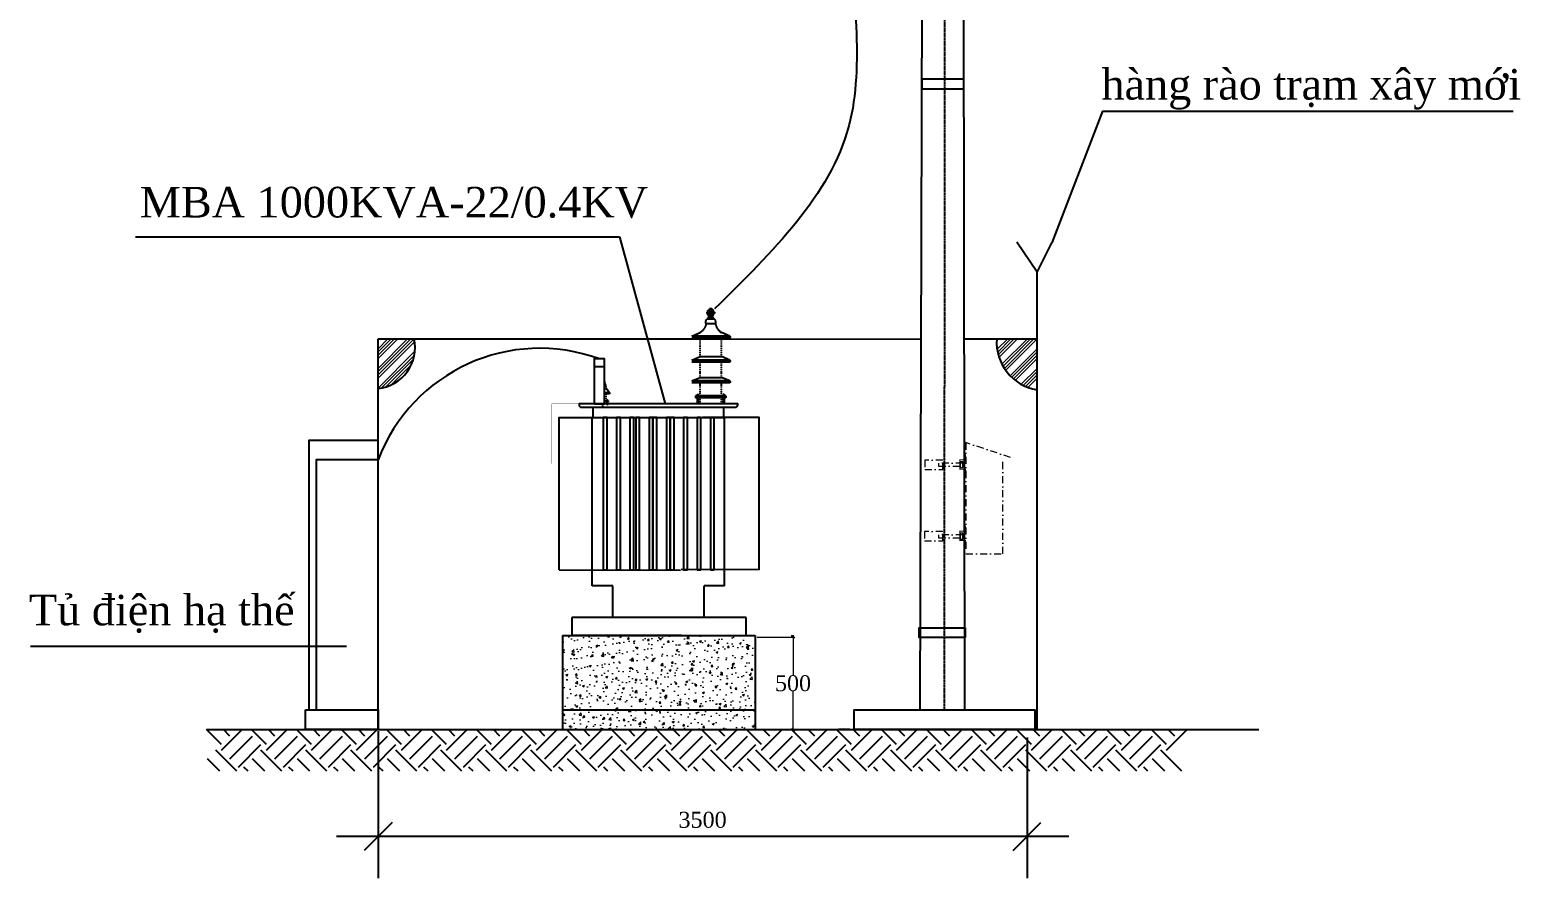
# Model space of a CAD drawing. Header units: inches. Extents: x -246336 to 136055, y -106871 to 69513.
# Drawn here: x -203921 to -195882, y 7486 to 12061 of the extents above; entities that cross this region are included whole.
import ezdxf

# ---------------------------------------------------------------- set-up
doc = ezdxf.new("R2010")
doc.units = ezdxf.units.IN
doc.header["$MEASUREMENT"] = 0
doc.linetypes.add('DASHDOT', pattern=[25.4, 12.7, -6.35, 0, -6.35])
doc.linetypes.add('DASHDOTX2', pattern=[2, 1, -0.5, 0, -0.5])
doc.layers.add('XA-TT1', color=7, linetype='Continuous')
doc.layers.add('XA-TT2', color=7, linetype='Continuous')
doc.styles.get("Standard").update_dxf_attribs({"font": 'VNTIME_0.TTF', "height": 86})
doc.styles.add('VIET25', font='VNTIME_0.TTF', dxfattribs={"height": 2.5})
doc.dimstyles.get("Standard").update_dxf_attribs({"dimtxt": 0.18, "dimasz": 15, "dimexe": 10, "dimexo": 10, "dimgap": 0.09, "dimtad": 0, "dimtih": 1, "dimtoh": 1, "dimdec": 0, "dimzin": 0, "dimdsep": 32, "dimtxsty": 'Standard', "dimblk": 'OBLIQUE', "dimcen": 15, "dimdle": 10, "dimclrd": 3, "dimclre": 3, "dimclrt": 3, "dimadec": 0, "dimazin": 0, "dimtfac": 1, "dimtdec": 0, "dimtofl": 0, "dimtmove": 0, "dimatfit": 3, "dimldrblk": 'OPEN30', "dimfxl": 1, "dimtolj": 1, "dimtzin": 0, "dimlwd": 0, "dimlwe": 0, "dimarcsym": 0})
doc.dimstyles.new('TAM', dxfattribs={"dimscale": 75, "dimtxt": 2, "dimasz": 2, "dimexe": 3, "dimexo": 2, "dimgap": 1, "dimtad": 0, "dimtoh": 1, "dimdec": 0, "dimdsep": 46, "dimtxsty": 'Standard', "dimblk1": 'OBLIQUE', "dimblk2": 'OBLIQUE', "dimsah": 1, "dimcen": -1, "dimdle": 3, "dimclrd": 251, "dimclre": 251, "dimadec": 0, "dimazin": 0, "dimtfac": 1, "dimtdec": 0, "dimtmove": 0, "dimatfit": 3, "dimldrblk": 'OBLIQUE', "dimfxl": 1, "dimtvp": 1, "dimtolj": 1, "dimtzin": 0, "dimarcsym": 0})

# ---------------------------------------------------------------- blocks, each defined once
blk = doc.blocks.new('_OBLIQUE')
at = {"color": 0, "linetype": 'ByBlock'}
blk.add_line((-0.5, -0.5), (0.5, 0.5), dxfattribs=at)
blk = doc.blocks.new('*D54')
at = {"color": 251, "lineweight": -2}
for p, q in [((-202042.1, 8279.6), (-202042.1, 7485.9)), ((-198542.2, 8244.5), (-198542.2, 7485.9)), ((-198317.2, 7710.9), (-202267.1, 7710.9))]:
    blk.add_line(p, q, dxfattribs=at)
at = {"layer": 'Defpoints', "color": 0}
for p in [(-202042.1, 8429.6), (-198542.2, 8394.5), (-202042.1, 7710.9)]:
    blk.add_point(p, dxfattribs=at)
at = {"color": 251, "lineweight": -2, "xscale": 150, "yscale": 150, "zscale": 150, "rotation": 180}
blk.add_blockref('_OBLIQUE', (-202042.1, 7710.9), dxfattribs=at)
at = {"color": 251, "lineweight": -2, "xscale": 150, "yscale": 150, "zscale": 150}
blk.add_blockref('_OBLIQUE', (-198542.2, 7710.9), dxfattribs=at)
at = {"color": 0, "insert": (-200292.2, 7800.2), "char_height": 86, "attachment_point": 5}
blk.add_mtext('\\A1;3500', dxfattribs=at)
blk = doc.blocks.new('*D66')
at = {"color": 3, "lineweight": 0}
for p, q in [((-199998, 8786.5), (-199794.4, 8786.5)), ((-199804.4, 8796.5), (-199804.4, 8581.5)), ((-199804.4, 8277), (-199804.4, 8491.9)), ((-199998, 8287), (-199794.4, 8287))]:
    blk.add_line(p, q, dxfattribs=at)
at = {"layer": 'Defpoints', "color": 0}
for p in [(-200008, 8786.5), (-200008, 8287), (-199804.4, 8287)]:
    blk.add_point(p, dxfattribs=at)
at = {"color": 3, "lineweight": 0, "xscale": 15, "yscale": 15, "zscale": 15}
for p, rotation in [((-199804.4, 8786.5), 90), ((-199804.4, 8287), 270)]:
    blk.add_blockref('_OBLIQUE', p, dxfattribs=dict(at, rotation=rotation))
at = {"color": 3, "insert": (-199804.4, 8536.7), "char_height": 86, "attachment_point": 5}
blk.add_mtext('\\A1;500', dxfattribs=at)
blk = doc.blocks.new('_Open30')
at = {"color": 0, "linetype": 'ByBlock', "lineweight": -2}
for p, q in [((-1, 0.27), (0, 0)), ((0, 0), (-1, -0.27)), ((0, 0), (-1, 0))]:
    blk.add_line(p, q, dxfattribs=at)

msp = doc.modelspace()

# ---------------------------------------------------------------- hatches: boundary and pattern name
at = {"lineweight": 0}
h = msp.add_hatch(dxfattribs=at)
h.set_pattern_fill('ANSI34', color=8, scale=100, style=0)
h.set_pattern_definition([(45, (-166792.29, -23139.504), (-53.03301, 53.03301), []), (45, (-166774.61, -23139.504), (-53.03301, 53.03301), []), (45, (-166756.934, -23139.504), (-53.03301, 53.03301), []), (45, (-166739.256, -23139.504), (-53.03301, 53.03301), [])])
h.paths.add_polyline_path([(-202042.127, 10125.784, 0.44307447), (-201847.619, 10394.644), (-202042.127, 10394.644)])
h = msp.add_hatch(dxfattribs=at)
h.set_pattern_fill('ANSI34', color=8, scale=100, style=0)
h.set_pattern_definition([(45, (-166737.96, -23139.326), (-53.03301, 53.03301), []), (45, (-166720.28, -23139.326), (-53.03301, 53.03301), []), (45, (-166702.6, -23139.326), (-53.03301, 53.03301), []), (45, (-166684.926, -23139.326), (-53.03301, 53.03301), [])])
h.paths.add_polyline_path([(-198487.796, 10394.822), (-198705.608, 10394.822, 0.38575135), (-198487.796, 10118.752)])
at = {"lineweight": 5}
h = msp.add_hatch(dxfattribs=at)
h.set_pattern_fill('AR-CONC', color=8, scale=15, style=0)
h.set_pattern_definition([(50, (-175704.15, -22270.945), (107.58903, -9.41282), [11.25, -123.75]), (355, (-175704.15, -22270.94), (-20.8127, 112.82882), [9, -99]), (100.4514, (-175695.18, -22271.73), (86.7764, 103.41593), [9.56103, -105.17132]), (46.1842, (-175704.15, -22240.94), (160.08616, -24.82785), [16.875, -185.625]), (96.6356, (-175690.8, -22243.01), (140.1994, 146.1177), [14.34154, -157.75695]), (351.1842, (-175704.15, -22240.94), (140.1993, 146.1178), [13.5, -148.5]), (21, (-175689.15, -22248.445), (89.53606, -60.39283), [11.25, -123.75]), (326, (-175689.15, -22248.44), (36.4973, 108.7725), [9, -99]), (71.4514, (-175681.69, -22253.48), (126.0334, 48.37957), [9.56103, -105.17132]), (37.5, (-175704.147, -22270.945), (1.82398, 49.934078), [0, -97.8, 0, -100.5, 0, -99.375]), (7.5, (-175704.147, -22270.945), (39.46043, 59.16176), [0, -57.3, 0, -95.55, 0, -37.875]), (327.5, (-175737.597, -22270.945), (80.073365, -3.38323), [0, -37.5, 0, -117, 0, -155.25]), (317.5, (-175752.6, -22270.945), (87.47793, 15.01575), [0, -48.75, 0, -77.7, 0, -110.25])])
h.paths.add_polyline_path([(-200007.957, 8286.965), (-200007.957, 8794.47), (-201047.308, 8794.47), (-201047.308, 8286.965)])

# ---------------------------------------------------------------- linework, layer by layer
at = {"color": 8}
msp.add_line((-198135.521, 11622.788), (-198409.338, 10912.985), dxfattribs=at)
at = {"color": 3}
for p, q in [((-198487.796, 10754.024), (-198596.613, 10915.944)), ((-198487.796, 10754.024), (-198409.338, 10912.985)), ((-198487.796, 8286.965), (-198487.796, 10754.024)), ((-202042.127, 10394.47), (-200177.041, 10394.47)), ((-202042.127, 8286.965), (-202042.127, 10394.47)), ((-200177.041, 10394.47), (-199112.461, 10392.914)), ((-198882.062, 10394.47), (-198487.176, 10394.47)), ((-202886.917, 8206.127), (-202967.755, 8286.965)), ((-202841.414, 8251.629), (-202876.75, 8286.965)), ((-202644.238, 8206.127), (-202725.076, 8286.965)), ((-202598.735, 8251.629), (-202634.071, 8286.965)), ((-202401.559, 8206.127), (-202482.396, 8286.965)), ((-202356.056, 8251.629), (-202391.392, 8286.965)), ((-202158.88, 8206.127), (-202239.717, 8286.965)), ((-202113.377, 8251.629), (-202148.713, 8286.965)), ((-201916.201, 8206.127), (-201997.038, 8286.965)), ((-201916.201, 8206.127), (-201997.038, 8286.965)), ((-201870.698, 8251.629), (-201906.034, 8286.965)), ((-201673.522, 8206.127), (-201754.359, 8286.965)), ((-201628.019, 8251.629), (-201663.355, 8286.965)), ((-201430.843, 8206.127), (-201511.68, 8286.965)), ((-201385.34, 8251.629), (-201420.676, 8286.965)), ((-201188.163, 8206.127), (-201269.001, 8286.965)), ((-201142.661, 8251.629), (-201177.997, 8286.965)), ((-200945.484, 8206.127), (-201026.322, 8286.965)), ((-200899.982, 8251.629), (-200935.318, 8286.965)), ((-200702.805, 8206.127), (-200783.643, 8286.965)), ((-200657.303, 8251.629), (-200692.639, 8286.965)), ((-200414.624, 8251.629), (-200449.959, 8286.965)), ((-200217.447, 8206.127), (-200298.285, 8286.965)), ((-200217.447, 8206.127), (-200298.285, 8286.965)), ((-200171.945, 8251.629), (-200207.28, 8286.965)), ((-200171.945, 8251.629), (-200207.28, 8286.965)), ((-199974.768, 8206.127), (-200055.606, 8286.965)), ((-199929.266, 8251.629), (-199964.601, 8286.965)), ((-199732.089, 8206.127), (-199812.927, 8286.965)), ((-199686.587, 8251.629), (-199721.922, 8286.965)), ((-199489.41, 8206.127), (-199570.248, 8286.965)), ((-199443.908, 8251.629), (-199479.243, 8286.965)), ((-199246.731, 8206.127), (-199327.569, 8286.965)), ((-199201.229, 8251.629), (-199236.564, 8286.965)), ((-199004.052, 8206.127), (-199084.89, 8286.965)), ((-198958.55, 8251.629), (-198993.885, 8286.965)), ((-198715.871, 8251.629), (-198751.206, 8286.965)), ((-198518.694, 8206.127), (-198599.532, 8286.965)), ((-198518.694, 8206.127), (-198599.532, 8286.965)), ((-198473.192, 8251.629), (-198508.527, 8286.965)), ((-198473.192, 8251.629), (-198508.527, 8286.965)), ((-198276.015, 8206.127), (-198356.853, 8286.965)), ((-198230.513, 8251.629), (-198265.848, 8286.965)), ((-197987.834, 8251.629), (-198023.169, 8286.965)), ((-197790.657, 8206.127), (-197871.495, 8286.965)), ((-197745.154, 8251.629), (-197780.49, 8286.965))]:
    msp.add_line(p, q, dxfattribs=at)
for p, q in [((-200227.495, 10538.899), (-200268.57, 10538.899)), ((-200268.57, 10538.899), (-200268.57, 10531.36)), ((-200227.495, 10531.36), (-200268.57, 10531.36)), ((-200263.48, 10547.542), (-200259.939, 10549.046)), ((-200263.48, 10538.899), (-200263.48, 10547.542)), ((-200263.48, 10522.717), (-200263.48, 10531.36)), ((-200236.126, 10549.046), (-200259.939, 10549.046)), ((-200255.758, 10554.649), (-200254.274, 10556.133)), ((-200240.307, 10554.649), (-200255.751, 10554.649)), ((-200255.751, 10549.046), (-200255.751, 10554.649)), ((-200255.751, 10538.899), (-200255.751, 10547.542)), ((-200255.751, 10538.899), (-200255.751, 10547.542)), ((-200255.751, 10522.717), (-200255.751, 10531.36)), ((-200255.751, 10531.36), (-200255.751, 10522.717)), ((-200254.274, 10556.133), (-200254.274, 10549.046)), ((-200241.791, 10556.133), (-200254.274, 10556.133)), ((-200241.791, 10556.133), (-200241.791, 10549.046)), ((-200240.307, 10554.649), (-200241.791, 10556.133)), ((-200240.307, 10549.046), (-200240.307, 10554.649)), ((-200240.307, 10538.899), (-200240.307, 10547.542)), ((-200240.307, 10538.899), (-200240.307, 10547.542)), ((-200240.307, 10531.36), (-200240.307, 10522.717)), ((-200240.307, 10522.717), (-200240.307, 10531.36)), ((-200232.585, 10547.542), (-200236.126, 10549.046)), ((-200232.585, 10538.899), (-200232.585, 10547.542)), ((-200232.585, 10522.717), (-200232.585, 10531.36)), ((-200227.495, 10538.899), (-200227.495, 10531.36)), ((-200275.602, 10476.79), (-200220.463, 10476.79)), ((-200227.495, 10499.692), (-200268.57, 10499.692)), ((-200263.48, 10522.717), (-200259.939, 10521.213)), ((-200263.48, 10508.335), (-200259.939, 10509.838)), ((-200263.48, 10499.692), (-200263.48, 10508.335)), ((-200236.126, 10521.213), (-200259.939, 10521.213)), ((-200236.126, 10509.838), (-200259.939, 10509.838)), ((-200255.751, 10509.838), (-200255.751, 10521.213)), ((-200255.751, 10499.692), (-200255.751, 10508.335)), ((-200240.307, 10509.838), (-200240.307, 10521.213)), ((-200240.307, 10499.692), (-200240.307, 10508.335)), ((-200232.585, 10522.717), (-200236.126, 10521.213)), ((-200232.585, 10508.335), (-200236.126, 10509.838)), ((-200232.585, 10499.692), (-200232.585, 10508.335)), ((-198487.176, 8909.685), (-198487.176, 10488.108)), ((-202042.127, 8394.47), (-202042.127, 10394.47)), ((-200350.992, 10408.862), (-200305.322, 10427.841)), ((-200145.072, 10408.862), (-200350.992, 10408.862)), ((-200145.072, 10398.566), (-200350.992, 10398.566)), ((-200145.072, 10408.862), (-200190.742, 10427.841)), ((-200350.992, 10279.834), (-200305.322, 10298.813)), ((-200305.322, 10298.813), (-200190.742, 10298.813)), ((-200145.072, 10279.834), (-200190.742, 10298.813)), ((-200821.401, 10243.811), (-200876.057, 10243.811)), ((-200145.072, 10279.834), (-200350.992, 10279.834)), ((-200145.072, 10269.538), (-200350.992, 10269.538)), ((-200821.401, 10154.332), (-200818.735, 10154.332)), ((-200811.995, 10145.983), (-200821.401, 10145.983)), ((-200811.995, 10145.983), (-200818.735, 10154.332)), ((-200350.992, 10167.126), (-200305.322, 10186.104)), ((-200145.072, 10167.126), (-200350.992, 10167.126)), ((-200145.072, 10156.83), (-200350.992, 10156.83)), ((-200305.322, 10186.104), (-200190.742, 10186.104)), ((-200145.072, 10167.126), (-200190.742, 10186.104)), ((-200821.401, 10126.212), (-200811.995, 10126.212)), ((-200793.727, 10102.849), (-200821.401, 10102.849)), ((-200793.727, 10098.731), (-200821.401, 10098.731)), ((-200802.307, 10060.998), (-200821.401, 10060.998)), ((-200802.307, 10056.879), (-200821.401, 10056.879)), ((-200793.727, 10102.849), (-200811.995, 10126.212)), ((-200809.541, 10062.381), (-200808.974, 10062.621)), ((-200809.541, 10060.998), (-200809.541, 10062.381)), ((-200804.598, 10060.998), (-200809.541, 10060.998)), ((-200804.598, 10056.879), (-200809.541, 10056.879)), ((-200809.541, 10056.879), (-200809.541, 10055.496)), ((-200809.541, 10055.496), (-200808.974, 10055.256)), ((-200805.164, 10062.621), (-200808.974, 10062.621)), ((-200805.164, 10055.256), (-200808.974, 10055.256)), ((-200808.305, 10063.385), (-200808.158, 10063.532)), ((-200805.833, 10063.385), (-200808.305, 10063.385)), ((-200808.305, 10063.385), (-200808.305, 10062.621)), ((-200808.305, 10055.256), (-200808.305, 10043.33)), ((-200808.304, 10060.998), (-200808.304, 10062.381)), ((-200808.304, 10056.879), (-200808.304, 10055.496)), ((-200805.98, 10063.532), (-200808.158, 10063.532)), ((-200805.833, 10063.385), (-200805.98, 10063.532)), ((-200805.833, 10063.385), (-200805.833, 10062.621)), ((-200805.833, 10060.998), (-200805.833, 10062.381)), ((-200805.833, 10056.879), (-200805.833, 10055.496)), ((-200805.833, 10056.879), (-200805.833, 10055.496)), ((-200805.833, 10055.256), (-200805.833, 10043.33)), ((-200804.598, 10062.381), (-200805.164, 10062.621)), ((-200804.598, 10055.496), (-200805.164, 10055.256)), ((-200804.598, 10060.998), (-200804.598, 10062.381)), ((-200804.598, 10056.879), (-200804.598, 10055.496)), ((-200802.307, 10060.998), (-200802.307, 10056.879)), ((-200329.543, 10087.5), (-200329.543, 10077.204)), ((-200329.543, 10087.5), (-200329.543, 10077.204)), ((-200166.522, 10087.5), (-200329.543, 10087.5)), ((-200166.522, 10077.204), (-200329.543, 10077.204)), ((-200323.815, 10090.957), (-200322.399, 10091.558)), ((-200323.815, 10087.5), (-200323.815, 10090.957)), ((-200323.815, 10087.5), (-200311.457, 10087.5)), ((-200323.815, 10077.204), (-200311.457, 10077.204)), ((-200323.815, 10077.204), (-200323.815, 10073.746)), ((-200323.815, 10073.746), (-200322.399, 10073.145)), ((-200322.399, 10091.558), (-200312.874, 10091.558)), ((-200322.399, 10073.145), (-200312.874, 10073.145)), ((-200320.726, 10093.467), (-200320.359, 10093.835)), ((-200320.726, 10093.467), (-200320.726, 10091.558)), ((-200320.726, 10093.467), (-200314.546, 10093.467)), ((-200320.726, 10087.5), (-200320.726, 10090.957)), ((-200320.726, 10077.204), (-200320.726, 10073.746)), ((-200320.726, 10077.204), (-200320.726, 10073.746)), ((-200320.726, 10073.145), (-200320.726, 10043.33)), ((-200320.359, 10093.835), (-200314.914, 10093.835)), ((-200314.546, 10093.467), (-200314.914, 10093.835)), ((-200314.549, 10087.5), (-200314.549, 10090.957)), ((-200314.549, 10077.204), (-200314.549, 10073.746)), ((-200314.546, 10093.467), (-200314.546, 10091.558)), ((-200314.546, 10073.145), (-200314.546, 10043.33)), ((-200311.457, 10090.957), (-200312.874, 10091.558)), ((-200311.457, 10073.746), (-200312.874, 10073.145)), ((-200311.457, 10087.5), (-200311.457, 10090.957)), ((-200311.457, 10077.204), (-200311.457, 10073.746)), ((-200184.607, 10090.957), (-200183.191, 10091.558)), ((-200184.607, 10087.5), (-200184.607, 10090.957)), ((-200172.25, 10087.5), (-200184.607, 10087.5)), ((-200184.607, 10077.204), (-200184.607, 10073.746)), ((-200172.25, 10077.204), (-200184.607, 10077.204)), ((-200184.607, 10073.746), (-200183.191, 10073.145)), ((-200173.666, 10091.558), (-200183.191, 10091.558)), ((-200173.666, 10073.145), (-200183.191, 10073.145)), ((-200181.519, 10093.467), (-200181.151, 10093.835)), ((-200181.519, 10093.467), (-200181.519, 10091.558)), ((-200175.338, 10093.467), (-200181.519, 10093.467)), ((-200181.519, 10073.145), (-200181.519, 10043.33)), ((-200181.516, 10087.5), (-200181.516, 10090.957)), ((-200181.516, 10077.204), (-200181.516, 10073.746)), ((-200175.706, 10093.835), (-200181.151, 10093.835)), ((-200175.338, 10093.467), (-200175.706, 10093.835)), ((-200175.338, 10093.467), (-200175.338, 10091.558)), ((-200175.338, 10087.5), (-200175.338, 10090.957)), ((-200175.338, 10077.204), (-200175.338, 10073.746)), ((-200175.338, 10077.204), (-200175.338, 10073.746)), ((-200175.338, 10073.145), (-200175.338, 10043.33)), ((-200172.25, 10090.957), (-200173.666, 10091.558)), ((-200172.25, 10073.746), (-200173.666, 10073.145)), ((-200172.25, 10087.5), (-200172.25, 10090.957)), ((-200172.25, 10077.204), (-200172.25, 10073.746)), ((-200166.522, 10087.5), (-200166.522, 10077.204)), ((-200887.613, 9062.776), (-200887.613, 9970.272)), ((-200883.04, 9970.272), (-200883.04, 10025.251)), ((-200811.995, 10043.33), (-200847.531, 10043.33)), ((-200177.812, 9970.272), (-200177.812, 10025.251)), ((-200173.239, 9062.776), (-200173.239, 9970.272)), ((-199986.836, 9148.427), (-200408.124, 9150.374)), ((-200776.535, 9062.776), (-200887.613, 9062.776)), ((-200776.535, 8891.027), (-200776.535, 9062.776)), ((-200284.317, 8891.027), (-200284.317, 9062.776)), ((-200173.239, 9062.776), (-200284.317, 9062.776)), ((-200284.317, 8891.027), (-200407.357, 8891.027)), ((-200998.278, 8794.502), (-200056.987, 8794.502))]:
    msp.add_line(p, q)
at = {"linetype": 'DASHDOTX2', "ltscale": 5}
for p, q in [((-200305.322, 10298.813), (-200305.322, 10398.566)), ((-200190.742, 10298.813), (-200190.742, 10398.566)), ((-200305.322, 10186.104), (-200305.322, 10269.538)), ((-200190.742, 10186.104), (-200190.742, 10269.538)), ((-200811.995, 10126.212), (-200811.995, 10145.983)), ((-200305.322, 10087.5), (-200305.322, 10156.83)), ((-200190.742, 10087.5), (-200190.742, 10156.83)), ((-200811.995, 10060.998), (-200811.995, 10098.731)), ((-200811.995, 10043.33), (-200811.995, 10056.879)), ((-200305.322, 10043.33), (-200305.322, 10077.204)), ((-200190.742, 10043.33), (-200190.742, 10077.204))]:
    msp.add_line(p, q, dxfattribs=at)
at = {"linetype": 'DASHDOTX2', "ltscale": 0.5}
for p, q in [((-200807.069, 10067.681), (-200807.069, 10034.007)), ((-200829.763, 10031.937), (-200829.763, 10043.33))]:
    msp.add_line(p, q, dxfattribs=at)
at = {"color": 1}
for p, q in [((-201047.308, 8794.533), (-200007.957, 8794.47)), ((-201047.308, 8794.533), (-201047.308, 8287.027)), ((-200007.957, 8794.47), (-200007.957, 8287.027)), ((-201047.308, 8394.524), (-200007.957, 8394.47)), ((-201047.308, 8287.027), (-200007.957, 8287.027))]:
    msp.add_line(p, q, dxfattribs=at)
for points in [[(-200272.552, 10476.752), (-200273.846, 10472.251), (-200275.034, 10468.463), (-200276.129, 10465.294), (-200277.143, 10462.648), (-200278.088, 10460.431), (-200278.976, 10458.551), (-200279.82, 10456.911), (-200280.631, 10455.419), (-200281.421, 10453.994), (-200282.203, 10452.614), (-200282.986, 10451.268), (-200283.783, 10449.95), (-200284.604, 10448.651), (-200285.461, 10447.361), (-200286.364, 10446.071), (-200287.326, 10444.775), (-200288.37, 10443.451), (-200289.576, 10442.042), (-200291.034, 10440.476), (-200292.836, 10438.683), (-200295.074, 10436.593), (-200297.84, 10434.136), (-200301.226, 10431.242), (-200305.322, 10427.841)], [(-200275.602, 10476.79), (-200275.358, 10479.917), (-200275.131, 10482.588), (-200274.915, 10484.861), (-200274.702, 10486.793), (-200274.487, 10488.444), (-200274.261, 10489.869), (-200274.019, 10491.127), (-200273.754, 10492.275), (-200273.456, 10493.361), (-200273.105, 10494.398), (-200272.677, 10495.387), (-200272.149, 10496.33), (-200271.498, 10497.23), (-200270.7, 10498.089), (-200269.732, 10498.909), (-200268.57, 10499.692)], [(-200220.463, 10476.79), (-200220.707, 10479.917), (-200220.934, 10482.588), (-200221.15, 10484.861), (-200221.363, 10486.793), (-200221.578, 10488.444), (-200221.804, 10489.869), (-200222.046, 10491.127), (-200222.311, 10492.275), (-200222.609, 10493.361), (-200222.96, 10494.398), (-200223.388, 10495.387), (-200223.915, 10496.33), (-200224.567, 10497.23), (-200225.365, 10498.089), (-200226.333, 10498.909), (-200227.495, 10499.692)], [(-200223.513, 10476.752), (-200222.219, 10472.251), (-200221.031, 10468.463), (-200219.936, 10465.294), (-200218.922, 10462.648), (-200217.977, 10460.431), (-200217.089, 10458.551), (-200216.245, 10456.911), (-200215.434, 10455.419), (-200214.643, 10453.994), (-200213.862, 10452.614), (-200213.079, 10451.268), (-200212.282, 10449.95), (-200211.461, 10448.651), (-200210.604, 10447.361), (-200209.701, 10446.071), (-200208.739, 10444.775), (-200207.695, 10443.451), (-200206.489, 10442.042), (-200205.031, 10440.476), (-200203.229, 10438.683), (-200200.991, 10436.593), (-200198.224, 10434.136), (-200194.839, 10431.242), (-200190.742, 10427.841)], [(-200818.735, 10154.332), (-200818.833, 10155.583), (-200818.923, 10156.651), (-200819.01, 10157.561), (-200819.095, 10158.334), (-200819.181, 10158.994), (-200819.271, 10159.564), (-200819.368, 10160.067), (-200819.474, 10160.526), (-200819.593, 10160.961), (-200819.734, 10161.376), (-200819.905, 10161.771), (-200820.116, 10162.148), (-200820.376, 10162.508), (-200820.696, 10162.852), (-200821.083, 10163.18), (-200821.548, 10163.493)], [(-201066.5, 9148.427), (-201066.5, 9970.272), (-200410.549, 9970.272)], [(-200410.712, 10025.251), (-200292.851, 10025.251)], [(-200410.549, 9970.272), (-200173.239, 9970.272)], [(-199986.836, 9148.427), (-199986.836, 9970.272), (-200292.851, 9970.272)]]:
    msp.add_lwpolyline(points)
for points in [[(-200145.072, 10408.862, -0.31358049), (-200145.072, 10398.566, -4.32231778)], [(-200145.072, 10279.834, -0.31358049), (-200145.072, 10269.538, -4.32231778)], [(-200145.072, 10167.126, -0.31358049), (-200145.072, 10156.83, -4.32231778)], [(-200793.727, 10102.849, -0.31358049), (-200793.727, 10098.731, -4.32231778)], [(-200410.549, 10043.33), (-200958.294, 10043.33), (-200958.294, 10038.121, 0.41421356), (-200945.424, 10025.251), (-200410.549, 10025.251)], [(-200292.851, 10025.251), (-200115.429, 10025.251, 0.41421356), (-200102.559, 10038.121), (-200102.559, 10043.33), (-200416.281, 10043.33)]]:
    msp.add_lwpolyline(points, format="xyb")
for points in [[(-200821.401, 10043.33), (-200821.401, 10286.294), (-200876.057, 10286.294), (-200876.057, 10043.33)], [(-200807.653, 9148.427), (-200807.653, 9970.272), (-200828.352, 9970.272), (-200828.352, 9148.427)], [(-200735.335, 9148.427), (-200735.335, 9970.272), (-200756.034, 9970.272), (-200756.034, 9148.427)], [(-200663.017, 9148.427), (-200663.017, 9970.272), (-200683.716, 9970.272), (-200683.716, 9148.427)], [(-200632.097, 9148.427), (-200632.097, 9970.272), (-200652.796, 9970.272), (-200652.796, 9148.427)], [(-200559.779, 9148.427), (-200559.779, 9970.272), (-200580.478, 9970.272), (-200580.478, 9148.427)], [(-200539.08, 9148.427), (-200539.08, 9970.272), (-200559.779, 9970.272), (-200559.779, 9148.427)], [(-200466.762, 9148.427), (-200466.762, 9970.272), (-200487.461, 9970.272), (-200487.461, 9148.427)], [(-200446.063, 9148.427), (-200446.063, 9970.272), (-200466.762, 9970.272), (-200466.762, 9148.427)], [(-200373.745, 9148.427), (-200373.745, 9970.272), (-200394.444, 9970.272), (-200394.444, 9148.427)], [(-200373.745, 9148.427), (-200373.745, 9970.272), (-200394.444, 9970.272), (-200394.444, 9148.427)], [(-200301.428, 9148.427), (-200301.428, 9970.272), (-200322.126, 9970.272), (-200322.126, 9148.427)], [(-200229.11, 9148.427), (-200229.11, 9970.272), (-200249.809, 9970.272), (-200249.809, 9148.427)], [(-202433.615, 8394.47), (-202042.127, 8394.47), (-202042.127, 8286.965), (-202433.615, 8286.965)]]:
    msp.add_lwpolyline(points, close=True)
at = {"const_width": 1.287}
for points in [[(-200958.294, 10043.33), (-201105.636, 10043.33), (-201105.636, 9721.212)], [(-201105.636, 9721.212), (-201066.5, 9721.212)]]:
    msp.add_lwpolyline(points, dxfattribs=at)
at = {"color": 1}
for points in [[(-202414.976, 8286.965), (-202042.127, 8286.965), (-202042.127, 9846.174), (-202414.976, 9846.174), (-202414.976, 8394.47)], [(-202375.586, 8286.965), (-202042.127, 8286.965), (-202042.127, 9742.108), (-202375.586, 9742.108), (-202375.586, 8394.47)]]:
    msp.add_lwpolyline(points, dxfattribs=at)
at = {"color": 8, "lineweight": 5}
msp.add_lwpolyline([(-201047.308, 8794.47), (-200007.957, 8794.47), (-200007.957, 8286.965), (-201047.308, 8286.965)], close=True, dxfattribs=at)
for centre, radius, start, end in [((-200259.619, 10543.371), 5.684, 47.2152204, 93.227031), ((-200248.029, 10528.464), 20.582, 67.964255, 112.035745), ((-200236.446, 10543.371), 5.684, 86.772969, 132.7847796), ((-200259.619, 10526.888), 5.684, 266.772969, 312.7847796), ((-200259.619, 10504.163), 5.684, 47.2152204, 93.227031), ((-200248.029, 10541.795), 20.582, 247.964255, 292.035745), ((-200248.029, 10489.257), 20.582, 67.964255, 112.035745), ((-200236.446, 10526.888), 5.684, 227.2152204, 273.227031), ((-200236.446, 10504.163), 5.684, 86.772969, 132.7847796), ((-200808.923, 10061.713), 0.909, 47.2152204, 93.227031), ((-200808.923, 10056.164), 0.909, 266.772969, 312.7847796), ((-200807.069, 10059.328), 3.293, 67.964255, 112.035745), ((-200807.069, 10058.549), 3.293, 247.964255, 292.035745), ((-200805.215, 10061.713), 0.909, 86.772969, 132.7847796), ((-200805.215, 10056.164), 0.909, 227.2152204, 273.227031), ((-200322.271, 10089.288), 2.274, 47.2152204, 93.227031), ((-200322.271, 10075.415), 2.274, 266.772969, 312.7847796), ((-200317.638, 10083.326), 8.233, 67.964255, 112.035745), ((-200317.638, 10081.378), 8.233, 247.964255, 292.035745), ((-200313.002, 10089.288), 2.274, 86.772969, 132.7847796), ((-200313.002, 10075.415), 2.274, 227.2152204, 273.227031), ((-200183.063, 10089.288), 2.274, 47.2152204, 93.227031), ((-200183.063, 10075.415), 2.274, 266.772969, 312.7847796), ((-200178.427, 10083.326), 8.233, 67.964255, 112.035745), ((-200178.427, 10081.378), 8.233, 247.964255, 292.035745), ((-200173.794, 10089.288), 2.274, 86.772969, 132.7847796), ((-200173.794, 10075.415), 2.274, 227.2152204, 273.227031)]:
    msp.add_arc(centre, radius, start, end)
at = {"color": 3}
for centre, radius, start, end in [((-202066.793, 10348.417), 223.996, 276.3221224, 11.9097602), ((-198444.409, 10376.943), 261.811, 176.0841581, 260.4609096)]:
    msp.add_arc(centre, radius, start, end, dxfattribs=at)
at = {"layer": 'XA-TT1', "color": 4, "linetype": 'DASHDOTX2', "ltscale": 2}
msp.add_line((-198987.445, 8394.47), (-198983.127, 16654.012), dxfattribs=at)
at = {"layer": 'XA-TT1', "color": 8}
msp.add_line((-198135.521, 11622.788), (-195920.71, 11622.788), dxfattribs=at)
at = {"layer": 'XA-TT1', "color": 3}
for p, q in [((-203351.052, 10944.531), (-200740.599, 10944.531)), ((-200740.599, 10944.531), (-200494.262, 10043.33)), ((-203917.12, 8736.983), (-202212.676, 8736.983))]:
    msp.add_line(p, q, dxfattribs=at)
at = {"layer": 'XA-TT1', "color": 8, "linetype": 'DASHDOT', "lineweight": 0, "ltscale": 3}
for p, q in [((-198872.049, 9834.567), (-198872.049, 9234.567)), ((-198631.057, 9755.142), (-198872.049, 9834.567)), ((-198672.049, 9234.567), (-198672.049, 9768.652)), ((-198872.049, 9234.567), (-198672.049, 9234.567))]:
    msp.add_line(p, q, dxfattribs=at)
at = {"layer": 'XA-TT1'}
for p, q in [((-201066.5, 9148.427), (-200410.549, 9147.438)), ((-200407.357, 8891.027), (-200998.278, 8891.027)), ((-200998.278, 8891.027), (-200998.278, 8794.502)), ((-200056.987, 8891.027), (-200407.357, 8891.027)), ((-200056.987, 8794.502), (-200056.987, 8891.027)), ((-200406.326, 8794.502), (-200998.278, 8794.502)), ((-200406.326, 8794.502), (-200056.987, 8794.502))]:
    msp.add_line(p, q, dxfattribs=at)
at = {"layer": 'XA-TT1', "color": 1}
msp.add_line((-202967.755, 8286.965), (-197292.059, 8286.965), dxfattribs=at)
at = {"layer": 'XA-TT1', "color": 4}
for p, q in [((-202886.917, 8175.792), (-202775.744, 8286.965)), ((-202644.238, 8175.792), (-202533.065, 8286.965)), ((-202401.559, 8175.792), (-202290.386, 8286.965)), ((-202158.88, 8175.792), (-202047.707, 8286.965)), ((-201916.201, 8175.792), (-201805.028, 8286.965)), ((-201673.522, 8175.792), (-201562.349, 8286.965)), ((-201430.843, 8175.792), (-201319.67, 8286.965)), ((-201188.163, 8175.792), (-201076.991, 8286.965)), ((-200945.484, 8175.792), (-200834.312, 8286.965)), ((-200702.805, 8175.792), (-200591.633, 8286.965)), ((-200460.126, 8206.127), (-200540.964, 8286.965)), ((-200460.126, 8175.792), (-200348.954, 8286.965)), ((-200217.447, 8175.792), (-200106.275, 8286.965)), ((-200217.447, 8175.792), (-200106.275, 8286.965)), ((-199974.768, 8175.792), (-199863.596, 8286.965)), ((-199732.089, 8175.792), (-199620.917, 8286.965)), ((-199489.41, 8175.792), (-199378.237, 8286.965)), ((-199246.731, 8175.792), (-199135.558, 8286.965)), ((-199004.052, 8175.792), (-198892.879, 8286.965)), ((-198761.373, 8206.127), (-198842.211, 8286.965)), ((-198761.373, 8175.792), (-198650.2, 8286.965)), ((-198518.694, 8175.792), (-198407.521, 8286.965)), ((-198518.694, 8175.792), (-198407.521, 8286.965)), ((-198276.015, 8175.792), (-198164.842, 8286.965)), ((-198033.336, 8206.127), (-198114.174, 8286.965)), ((-198033.336, 8175.792), (-197922.163, 8286.965)), ((-197790.657, 8175.792), (-197679.484, 8286.965)), ((-202841.414, 8130.29), (-202720.075, 8251.629)), ((-202795.912, 8084.787), (-202674.573, 8206.127)), ((-202598.735, 8130.29), (-202477.396, 8251.629)), ((-202553.233, 8084.787), (-202431.894, 8206.127)), ((-202356.056, 8130.29), (-202234.717, 8251.629)), ((-202310.554, 8084.787), (-202189.215, 8206.127)), ((-202113.377, 8130.29), (-201992.038, 8251.629)), ((-202067.875, 8084.787), (-201946.535, 8206.127)), ((-201870.698, 8130.29), (-201749.359, 8251.629)), ((-201825.196, 8084.787), (-201703.856, 8206.127)), ((-201628.019, 8130.29), (-201506.68, 8251.629)), ((-201582.517, 8084.787), (-201461.177, 8206.127)), ((-201385.34, 8130.29), (-201264.001, 8251.629)), ((-201339.838, 8084.787), (-201218.498, 8206.127)), ((-201142.661, 8130.29), (-201021.322, 8251.629)), ((-201097.159, 8084.787), (-200975.819, 8206.127)), ((-200899.982, 8130.29), (-200778.643, 8251.629)), ((-200854.48, 8084.787), (-200733.14, 8206.127)), ((-200657.303, 8130.29), (-200535.964, 8251.629)), ((-200611.801, 8084.787), (-200490.461, 8206.127)), ((-200414.624, 8130.29), (-200293.284, 8251.629)), ((-200369.122, 8084.787), (-200247.782, 8206.127)), ((-200171.945, 8130.29), (-200050.605, 8251.629)), ((-200126.443, 8084.787), (-200005.103, 8206.127)), ((-199929.266, 8130.29), (-199807.926, 8251.629)), ((-199883.764, 8084.787), (-199762.424, 8206.127)), ((-199686.587, 8130.29), (-199565.247, 8251.629)), ((-199641.085, 8084.787), (-199519.745, 8206.127)), ((-199443.908, 8130.29), (-199322.568, 8251.629)), ((-199398.405, 8084.787), (-199277.066, 8206.127)), ((-199201.229, 8130.29), (-199079.889, 8251.629)), ((-199155.726, 8084.787), (-199034.387, 8206.127)), ((-198958.55, 8130.29), (-198837.21, 8251.629)), ((-198913.047, 8084.787), (-198791.708, 8206.127)), ((-198715.871, 8130.29), (-198594.531, 8251.629)), ((-198670.368, 8084.787), (-198549.029, 8206.127)), ((-198473.192, 8130.29), (-198351.852, 8251.629)), ((-198427.689, 8084.787), (-198306.35, 8206.127)), ((-198230.513, 8130.29), (-198109.173, 8251.629)), ((-198185.01, 8084.787), (-198063.671, 8206.127)), ((-197987.834, 8130.29), (-197866.494, 8251.629)), ((-197942.331, 8084.787), (-197820.992, 8206.127)), ((-202895.45, 8062.985), (-202962.754, 8130.29)), ((-202804.445, 8062.985), (-202917.252, 8175.792)), ((-202652.771, 8062.985), (-202720.075, 8130.29)), ((-202561.766, 8062.985), (-202674.573, 8175.792)), ((-202410.091, 8062.985), (-202477.396, 8130.29)), ((-202319.087, 8062.985), (-202431.894, 8175.792)), ((-202167.412, 8062.985), (-202234.717, 8130.29)), ((-202076.408, 8062.985), (-202189.215, 8175.792)), ((-201924.733, 8062.985), (-201992.038, 8130.29)), ((-201924.733, 8062.985), (-201992.038, 8130.29)), ((-201833.729, 8062.985), (-201946.535, 8175.792)), ((-201833.729, 8062.985), (-201946.535, 8175.792)), ((-201682.054, 8062.985), (-201749.359, 8130.29)), ((-201591.05, 8062.985), (-201703.856, 8175.792)), ((-201439.375, 8062.985), (-201506.68, 8130.29)), ((-201348.371, 8062.985), (-201461.177, 8175.792)), ((-201196.696, 8062.985), (-201264.001, 8130.29)), ((-201105.692, 8062.985), (-201218.498, 8175.792)), ((-200954.017, 8062.985), (-201021.322, 8130.29)), ((-200863.013, 8062.985), (-200975.819, 8175.792)), ((-200711.338, 8062.985), (-200778.643, 8130.29)), ((-200620.333, 8062.985), (-200733.14, 8175.792)), ((-200468.659, 8062.985), (-200535.964, 8130.29)), ((-200377.654, 8062.985), (-200490.461, 8175.792)), ((-200225.98, 8062.985), (-200293.284, 8130.29)), ((-200225.98, 8062.985), (-200293.284, 8130.29)), ((-200134.975, 8062.985), (-200247.782, 8175.792)), ((-200134.975, 8062.985), (-200247.782, 8175.792)), ((-199983.301, 8062.985), (-200050.605, 8130.29)), ((-199892.296, 8062.985), (-200005.103, 8175.792)), ((-199740.622, 8062.985), (-199807.926, 8130.29)), ((-199649.617, 8062.985), (-199762.424, 8175.792)), ((-199497.943, 8062.985), (-199565.247, 8130.29)), ((-199406.938, 8062.985), (-199519.745, 8175.792)), ((-199255.264, 8062.985), (-199322.568, 8130.29)), ((-199164.259, 8062.985), (-199277.066, 8175.792)), ((-199012.585, 8062.985), (-199079.889, 8130.29)), ((-198921.58, 8062.985), (-199034.387, 8175.792)), ((-198769.906, 8062.985), (-198837.21, 8130.29)), ((-198678.901, 8062.985), (-198791.708, 8175.792)), ((-198527.227, 8062.985), (-198594.531, 8130.29)), ((-198527.227, 8062.985), (-198594.531, 8130.29)), ((-198436.222, 8062.985), (-198549.029, 8175.792)), ((-198436.222, 8062.985), (-198549.029, 8175.792)), ((-198284.548, 8062.985), (-198351.852, 8130.29)), ((-198193.543, 8062.985), (-198306.35, 8175.792)), ((-198041.869, 8062.985), (-198109.173, 8130.29)), ((-197950.864, 8062.985), (-198063.671, 8175.792)), ((-197799.19, 8062.985), (-197866.494, 8130.29)), ((-197708.185, 8062.985), (-197820.992, 8175.792)), ((-202743.775, 8062.985), (-202765.577, 8084.787)), ((-202501.096, 8062.985), (-202522.898, 8084.787)), ((-202258.417, 8062.985), (-202280.219, 8084.787)), ((-202015.738, 8062.985), (-202037.54, 8084.787)), ((-201773.059, 8062.985), (-201794.861, 8084.787)), ((-201530.38, 8062.985), (-201552.182, 8084.787)), ((-201287.701, 8062.985), (-201309.503, 8084.787)), ((-201045.022, 8062.985), (-201066.824, 8084.787)), ((-200802.343, 8062.985), (-200824.145, 8084.787)), ((-200559.664, 8062.985), (-200581.466, 8084.787)), ((-200316.985, 8062.985), (-200338.787, 8084.787)), ((-200074.306, 8062.985), (-200096.108, 8084.787)), ((-199831.627, 8062.985), (-199853.429, 8084.787)), ((-199588.948, 8062.985), (-199610.75, 8084.787)), ((-199346.268, 8062.985), (-199368.071, 8084.787)), ((-199103.589, 8062.985), (-199125.392, 8084.787)), ((-198860.91, 8062.985), (-198882.713, 8084.787)), ((-198618.231, 8062.985), (-198640.033, 8084.787)), ((-198375.552, 8062.985), (-198397.354, 8084.787)), ((-198132.873, 8062.985), (-198154.675, 8084.787)), ((-197890.194, 8062.985), (-197911.996, 8084.787))]:
    msp.add_line(p, q, dxfattribs=at)
at = {"layer": 'XA-TT1', "color": 7, "flags": 128}
for points in [[(-199118.286, 8394.47), (-199107.106, 12229.913)], [(-198884.827, 12229.913), (-198879.132, 8394.47)]]:
    msp.add_lwpolyline(points, dxfattribs=at)
at = {"layer": 'XA-TT1', "color": 8, "linetype": 'DASHDOT', "lineweight": 0, "ltscale": 3}
for points in [[(-199094.14, 9690.265), (-198996.202, 9690.265), (-198996.202, 9740.265), (-199094.14, 9740.265)], [(-198902.103, 9699.715), (-198888.104, 9699.715), (-198888.104, 9731.741), (-198902.103, 9731.741)], [(-199019.127, 9707.265), (-198888.071, 9707.265), (-198888.071, 9723.265), (-199019.127, 9723.265)], [(-199096.174, 9305.012), (-198996.202, 9305.012), (-198996.202, 9355.012), (-199096.174, 9355.012)], [(-199019.127, 9322.012), (-198888.071, 9322.012), (-198888.071, 9338.012), (-199019.127, 9338.012)], [(-198902.103, 9314.462), (-198888.104, 9314.462), (-198888.104, 9346.489), (-198902.103, 9346.489)]]:
    msp.add_lwpolyline(points, close=True, dxfattribs=at)
at = {"layer": 'XA-TT1', "color": 8, "linetype": 'DASHDOT', "lineweight": 0, "ltscale": 3, "const_width": 5, "flags": 128}
for points in [[(-198874.578, 9772.1), (-198874.578, 9742.1), (-198904.578, 9742.1), (-198904.578, 9692.1), (-198874.578, 9692.1), (-198874.578, 9662.1)], [(-198874.578, 9386.848), (-198874.578, 9356.848), (-198904.578, 9356.848), (-198904.578, 9306.848), (-198874.578, 9306.848), (-198874.578, 9276.848)]]:
    msp.add_lwpolyline(points, dxfattribs=at)
at = {"layer": 'XA-TT1', "color": 7, "flags": 128}
msp.add_lwpolyline([(-199474.242, 8286.965), (-199474.242, 8394.47), (-198500.648, 8394.47), (-198500.648, 8286.965)], close=True, dxfattribs=at)
at = {"layer": 'XA-TT1', "color": 3, "flags": 128}
msp.add_lwpolyline([(-199499.667, 8286.965), (-199559.727, 8286.965)], dxfattribs=at)
at = {"layer": 'XA-TT1'}
msp.add_arc((-201170.143, 9410.503), 932.908, 69.8469224, 159.1787982, dxfattribs=at)
at = {"layer": 'XA-TT1', "color": 6}
msp.add_spline([(-199042.479, 14297.137), (-199376.229, 14075.64), (-199428.287, 13436.457), (-199447.861, 12969.971), (-199478.703, 12636.573), (-199503.558, 11542.662), (-200227.495, 10557.023)], degree=3, dxfattribs=at)
at = {"layer": 'XA-TT2'}
for points in [[(-199109.026, 11794.106), (-199109.026, 11742.171), (-198882.95, 11742.171), (-198882.95, 11794.106)], [(-198875.731, 8835.996), (-198875.731, 8784.06), (-199123.307, 8784.06), (-199123.307, 8835.996)]]:
    msp.add_lwpolyline(points, close=True, dxfattribs=at)

# ---------------------------------------------------------------- texts
at = {"layer": 'XA-TT1', "style": 'VIET25'}
for s, p in [('hµng rµo tr¹m x©y míi', (-198141.014, 11684.754)), ('MBA 1000KVA-22/0.4KV', (-203327.426, 11048.933)), ('Tñ ®iÖn h¹ thÕ', (-203925.284, 8849.324))]:
    msp.add_text(s, height=165, dxfattribs=at).set_placement(p)

# ---------------------------------------------------------------- dimensions: what is measured, and where the dimension line sits
dim = msp.add_linear_dim(base=(-199804.398, 8286.965), p1=(-200007.957, 8786.47), p2=(-200007.957, 8286.965), angle=90, dimstyle='Standard')
dim.commit()
dim.dimension.update_dxf_attribs({"geometry": '*D66', "text_midpoint": (-199804.398, 8536.718)})
dim = msp.add_linear_dim(base=(-202042.127, 7710.852), p1=(-198542.243, 8394.47), p2=(-202042.127, 8429.629), dimstyle='TAM')
dim.commit()
dim.dimension.update_dxf_attribs({"geometry": '*D54', "text_midpoint": (-200292.185, 7800.207)})

doc.saveas('drawing.dxf')
